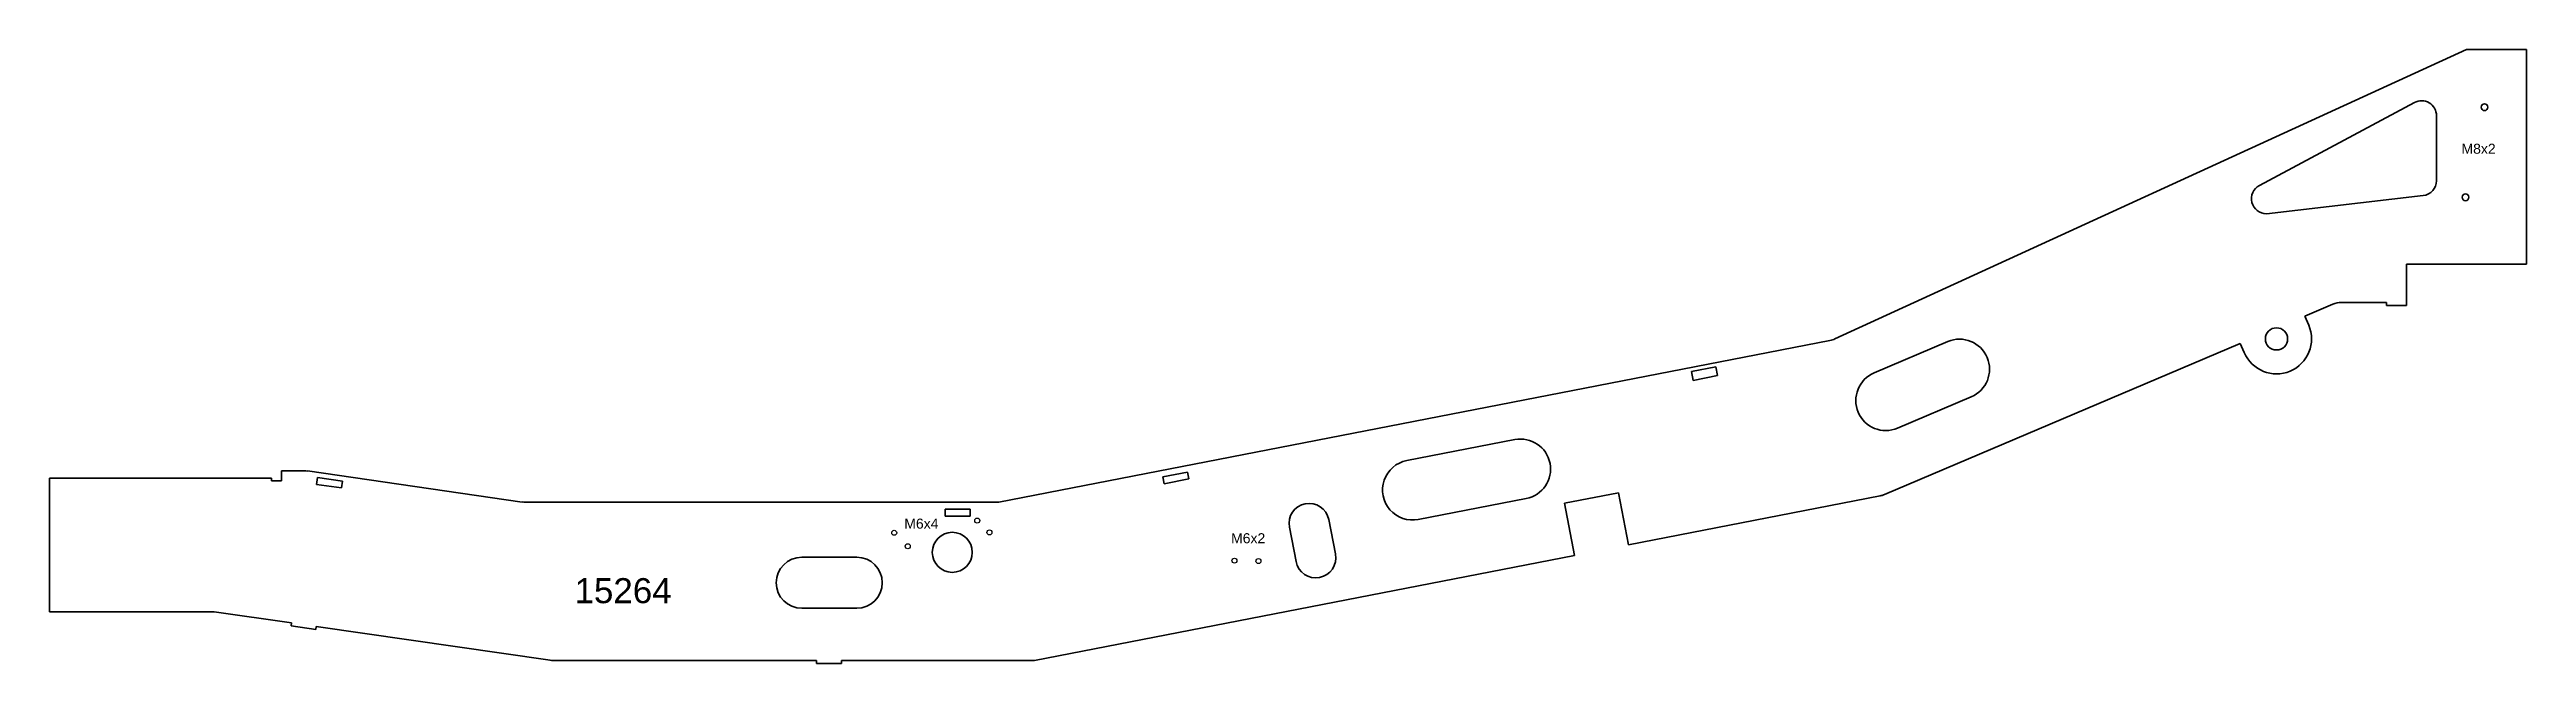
# Model space of a CAD drawing. Header units: millimetres. Extents: x 1938 to 4415, y -748 to -135.
import ezdxf

# ---------------------------------------------------------------- set-up
doc = ezdxf.new("R2010")
doc.units = ezdxf.units.MM
doc.layers.add('Gravír', color=1, linetype='Continuous')
doc.styles.get("Standard").update_dxf_attribs({"font": 'arial.ttf'})

msp = doc.modelspace()

# ---------------------------------------------------------------- linework, layer by layer
at = {"color": 7, "linetype": 'Continuous', "lineweight": 35}
for p, q in [((4355.3, -134.8), (3723.7, -424)), ((4415.3, -134.8), (4355.3, -134.8)), ((4415.3, -349.4), (4415.3, -134.8)), ((4303.2, -187.7), (4148.2, -270.6)), ((4325.3, -265.8), (4325.3, -200.9)), ((4155.3, -298.8), (4312, -280.7)), ((4295.3, -349.4), (4415.3, -349.4)), ((4295.3, -390.4), (4295.3, -349.4)), ((4193.6, -401.1), (4221.6, -389.2)), ((4230.2, -387.4), (4275.3, -387.4)), ((4275.3, -387.4), (4275.3, -390.4)), ((4275.3, -390.4), (4295.3, -390.4)), ((4197.5, -410.3), (4193.6, -401.1)), ((3718.7, -425.6), (2887.6, -587.1)), ((3836.5, -426.6), (3762.9, -457.9)), ((3773.2, -579.5), (4129.1, -428.4)), ((4129.1, -428.4), (4133.1, -437.6)), ((3604.7, -451.8), (3580.2, -456.6)), ((3580.2, -456.6), (3581.9, -465.4)), ((3581.9, -465.4), (3606.4, -460.6)), ((3606.4, -460.6), (3604.7, -451.8)), ((3786.4, -513.1), (3860, -481.8)), ((3403.5, -524.5), (3295.6, -545.5)), ((1938.2, -563.2), (1938.2, -696.6)), ((2160.2, -563.2), (1938.2, -563.2)), ((2160.2, -565.7), (2160.2, -563.2)), ((2170.2, -565.7), (2160.2, -565.7)), ((2170.2, -555.7), (2170.2, -565.7)), ((2193, -555.7), (2170.2, -555.7)), ((2410.9, -586.9), (2196.1, -555.9)), ((2206.2, -562.4), (2205.2, -569.4)), ((2205.2, -569.4), (2230, -572.9)), ((2231, -566), (2206.2, -562.4)), ((2230, -572.9), (2231, -566)), ((3076.3, -557.1), (3051.7, -561.8)), ((3051.7, -561.8), (3053, -568.7)), ((3053, -568.7), (3077.6, -563.9)), ((3077.6, -563.9), (3076.3, -557.1)), ((2887.6, -587.1), (2414.1, -587.1)), ((2859, -594.1), (2834, -594.1)), ((2834, -594.1), (2834, -601.1)), ((2859, -601.1), (2859, -594.1)), ((3307, -604.4), (3415, -583.4)), ((3453.2, -588.2), (3507.2, -577.7)), ((3463.4, -640.2), (3453.2, -588.2)), ((3507.2, -577.7), (3517.3, -629.7)), ((3517.3, -629.7), (3768.8, -580.8)), ((2834, -601.1), (2859, -601.1)), ((3178.2, -612.1), (3184.8, -646.5)), ((3224.1, -638.8), (3217.4, -604.5)), ((2745.5, -642.1), (2690.5, -642.1)), ((2923.3, -745.2), (3463.4, -640.2)), ((2690.5, -693.1), (2745.5, -693.1)), ((2102.9, -696.6), (1938.2, -696.6)), ((2102.9, -696.6), (2180.2, -707.7)), ((2180.2, -707.7), (2179.7, -710.7)), ((2179.7, -710.7), (2204.5, -714.3)), ((2204.5, -714.3), (2204.9, -711.3)), ((2204.9, -711.3), (2438.7, -745)), ((2441.8, -745.2), (2705.3, -745.2)), ((2705.3, -745.2), (2705.3, -748.2)), ((2705.3, -748.2), (2730.3, -748.2)), ((2923.3, -745.2), (2730.3, -745.2)), ((2730.3, -748.2), (2730.3, -745.2))]:
    msp.add_line(p, q, dxfattribs=at)
for centre, radius in [((4373.3, -192.4), 3.4), ((4354.3, -282.4), 3.4), ((4165.3, -423.9), 11.1), ((2841, -637.2), 20)]:
    msp.add_circle(centre, radius, dxfattribs=at)
for centre in [(2782.9, -617.7), (2866, -605.5), (2878.2, -617.3), (2796.4, -631.1), (3123.2, -645.5), (3147.2, -645.9)]:
    msp.add_circle(centre, 2.5)
for centre, radius, start, end in [((4310.3, -200.9), 15, 0, 118.1396), ((4155.3, -283.8), 15, 118.1396, 270), ((4310.3, -265.8), 15, 276.5877, 0), ((4230.2, -409.4), 22, 90, 113), ((4165.3, -423.9), 35, 203, 23), ((3714.5, -404), 22, 281, 294.5988), ((3848.3, -454.2), 30, 293, 113), ((3774.6, -485.5), 30, 113, 293), ((3409.3, -554), 30, 281, 101), ((2193, -577.7), 22, 81.8, 90), ((3301.3, -574.9), 30, 101, 281), ((2414.1, -565.1), 22, 261.8, 270), ((3197.8, -608.3), 20, 11, 191), ((3764.6, -559.2), 22, 281, 293), ((2690.5, -667.6), 25.5, 90, 270), ((2745.5, -667.6), 25.5, 270, 90), ((3204.5, -642.7), 20, 191, 11), ((2441.8, -723.2), 22, 261.8, 270)]:
    msp.add_arc(centre, radius, start, end, dxfattribs=at)

# ---------------------------------------------------------------- texts
at = {"layer": 'Gravír', "color": 1}
for s, height, p in [('M8x2', 10, (4350.3, -238.9)), ('M6x4', 10, (2793, -613.5)), ('M6x2', 10, (3119.8, -628.1)), ('15264', 25, (2463.2, -688))]:
    msp.add_text(s, height=height, dxfattribs=at).set_placement(p)

doc.saveas('drawing.dxf')
